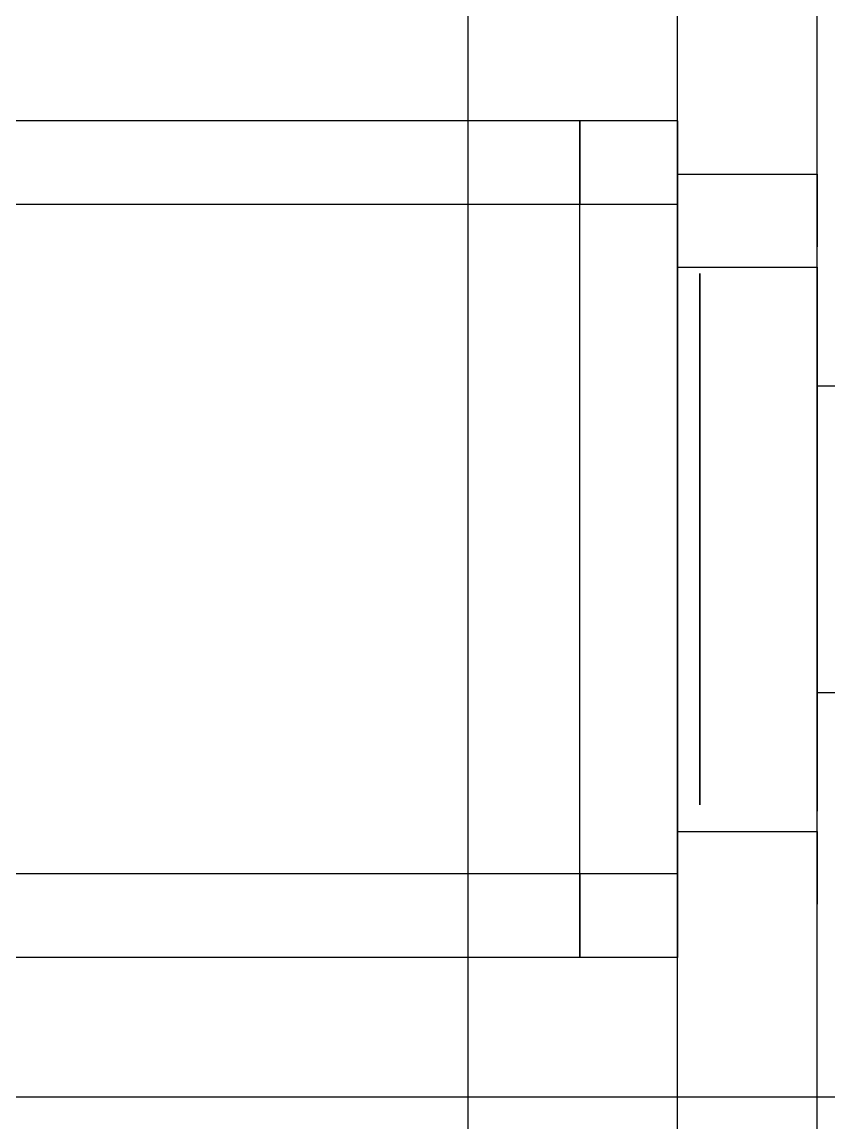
# Model space of a CAD drawing. Header units: millimetres. Extents: x -201 to 3037, y -406 to 3230.
# Drawn here: x 78 to 135.9, y 2058.1 to 2137.1 of the extents above; entities that cross this region are included whole.
import ezdxf

# ---------------------------------------------------------------- set-up
doc = ezdxf.new("R2010")
doc.units = ezdxf.units.MM
doc.layers.add('HIDDEN', color=8, linetype='Continuous')
doc.layers.add('VISIBLE', color=7, linetype='Continuous')

msp = doc.modelspace()

# ---------------------------------------------------------------- linework, layer by layer
at = {"layer": 'HIDDEN'}
for points in [[(110, 2055), (110, 2145)], [(125, 2055), (125, 2145)], [(135, 2055), (135, 2145)], [(118, 2130), (45, 2130)], [(110, 2070), (110, 2130)], [(125, 2130), (118, 2130)], [(125, 2130), (118, 2130)], [(118, 2124), (118, 2130)], [(125, 2130), (118, 2130)], [(118, 2124), (118, 2130)], [(118, 2130), (118, 2124)], [(125, 2130), (125, 2124)], [(125, 2124), (125, 2130)], [(125, 2124), (125, 2130)], [(125, 2124), (125, 2130)], [(125, 2126.17), (125, 2126.105), (125, 2125.913), (125, 2125.603), (125, 2125.191), (125, 2124.698), (125, 2124.149), (125, 2123.57), (125, 2122.991), (125, 2122.442), (125, 2121.949), (125, 2121.537), (125, 2121.227), (125, 2121.035), (125, 2120.97)], [(125, 2120.97), (125, 2121.035), (125, 2121.227), (125, 2121.537), (125, 2121.949), (125, 2122.442), (125, 2122.991), (125, 2123.57), (125, 2124.149), (125, 2124.698), (125, 2125.191), (125, 2125.603), (125, 2125.913), (125, 2126.105), (125, 2126.17)], [(125, 2126.17), (125, 2126.105), (125, 2125.913), (125, 2125.603), (125, 2125.191), (125, 2124.698), (125, 2124.149), (125, 2123.57), (125, 2122.991), (125, 2122.442), (125, 2121.949), (125, 2121.537), (125, 2121.227), (125, 2121.035), (125, 2120.97)], [(125, 2120.97), (125, 2121.035), (125, 2121.227), (125, 2121.537), (125, 2121.949), (125, 2122.442), (125, 2122.991), (125, 2123.57), (125, 2124.149), (125, 2124.698), (125, 2125.191), (125, 2125.603), (125, 2125.913), (125, 2126.105), (125, 2126.17)], [(125, 2126.17), (135, 2126.17)], [(125, 2126.17), (135, 2126.17)], [(125, 2123.57), (125, 2124.698), (125, 2125.603), (125, 2126.105), (125, 2126.105), (125, 2125.603), (125, 2124.698), (125, 2123.57), (125, 2122.442), (125, 2121.537), (125, 2121.035), (125, 2121.035), (125, 2121.537), (125, 2122.442), (125, 2123.57)], [(125, 2123.57), (125, 2124.698), (125, 2125.603), (125, 2126.105), (125, 2126.105), (125, 2125.603), (125, 2124.698), (125, 2123.57), (125, 2122.442), (125, 2121.537), (125, 2121.035), (125, 2121.035), (125, 2121.537), (125, 2122.442), (125, 2123.57)], [(135, 2126.17), (135, 2126.105), (135, 2125.913), (135, 2125.603), (135, 2125.191), (135, 2124.698), (135, 2124.149), (135, 2123.57), (135, 2122.991), (135, 2122.442), (135, 2121.949), (135, 2121.537), (135, 2121.227), (135, 2121.035), (135, 2120.97)], [(135, 2120.97), (135, 2121.035), (135, 2121.227), (135, 2121.537), (135, 2121.949), (135, 2122.442), (135, 2122.991), (135, 2123.57), (135, 2124.149), (135, 2124.698), (135, 2125.191), (135, 2125.603), (135, 2125.913), (135, 2126.105), (135, 2126.17)], [(135, 2126.17), (135, 2126.105), (135, 2125.913), (135, 2125.603), (135, 2125.191), (135, 2124.698), (135, 2124.149), (135, 2123.57), (135, 2122.991), (135, 2122.442), (135, 2121.949), (135, 2121.537), (135, 2121.227), (135, 2121.035), (135, 2120.97)], [(135, 2120.97), (135, 2121.035), (135, 2121.227), (135, 2121.537), (135, 2121.949), (135, 2122.442), (135, 2122.991), (135, 2123.57), (135, 2124.149), (135, 2124.698), (135, 2125.191), (135, 2125.603), (135, 2125.913), (135, 2126.105), (135, 2126.17)], [(118, 2124), (45, 2124)], [(118, 2076), (118, 2124)], [(125, 2124), (118, 2124)], [(125, 2124), (125, 2076)], [(125, 2076), (125, 2124)], [(125, 2119.5), (125, 2119.011), (125, 2117.569), (125, 2115.246), (125, 2112.158), (125, 2108.461), (125, 2104.339), (125, 2100), (125, 2095.661), (125, 2091.539), (125, 2087.842), (125, 2084.754), (125, 2082.431), (125, 2080.989), (125, 2080.5)], [(125, 2080.5), (125, 2080.989), (125, 2082.431), (125, 2084.754), (125, 2087.842), (125, 2091.539), (125, 2095.661), (125, 2100), (125, 2104.339), (125, 2108.461), (125, 2112.158), (125, 2115.246), (125, 2117.569), (125, 2119.011), (125, 2119.5)], [(125, 2119.5), (135, 2119.5)], [(135, 2119.5), (135, 2119.011), (135, 2117.569), (135, 2115.246), (135, 2112.158), (135, 2108.461), (135, 2104.339), (135, 2100), (135, 2095.661), (135, 2091.539), (135, 2087.842), (135, 2084.754), (135, 2082.431), (135, 2080.989), (135, 2080.5)], [(135, 2080.5), (135, 2080.989), (135, 2082.431), (135, 2084.754), (135, 2087.842), (135, 2091.539), (135, 2095.661), (135, 2100), (135, 2104.339), (135, 2108.461), (135, 2112.158), (135, 2115.246), (135, 2117.569), (135, 2119.011), (135, 2119.5)], [(125, 2100), (125, 2102.133), (125, 2104.239), (125, 2106.292), (125, 2108.265), (125, 2110.135), (125, 2111.877), (125, 2113.47), (125, 2114.894), (125, 2116.13), (125, 2117.163), (125, 2117.981), (125, 2118.572), (125, 2118.93), (125, 2119.05)], [(125, 2119.05), (125, 2118.572), (125, 2117.163), (125, 2114.894), (125, 2111.877), (125, 2108.265), (125, 2104.239), (125, 2100), (125, 2095.761), (125, 2091.735), (125, 2088.123), (125, 2085.106), (125, 2082.837), (125, 2081.428), (125, 2080.95)], [(126.6, 2100), (126.6, 2102.133), (126.6, 2104.239), (126.6, 2106.292), (126.6, 2108.265), (126.6, 2110.135), (126.6, 2111.877), (126.6, 2113.47), (126.6, 2114.894), (126.6, 2116.13), (126.6, 2117.163), (126.6, 2117.981), (126.6, 2118.572), (126.6, 2118.93), (126.6, 2119.05)], [(126.6, 2119.05), (126.6, 2118.572), (126.6, 2117.163), (126.6, 2114.894), (126.6, 2111.877), (126.6, 2108.265), (126.6, 2104.239), (126.6, 2100), (126.6, 2095.761), (126.6, 2091.735), (126.6, 2088.123), (126.6, 2085.106), (126.6, 2082.837), (126.6, 2081.428), (126.6, 2080.95)], [(135, 2100), (135, 2101.232), (135, 2102.448), (135, 2103.633), (135, 2104.773), (135, 2105.852), (135, 2106.858), (135, 2107.778), (135, 2108.6), (135, 2109.314), (135, 2109.911), (135, 2110.383), (135, 2110.724), (135, 2110.931), (135, 2111)], [(135, 2111), (135, 2110.724), (135, 2109.911), (135, 2108.6), (135, 2106.858), (135, 2104.773), (135, 2102.448), (135, 2100), (135, 2097.552), (135, 2095.227), (135, 2093.142), (135, 2091.4), (135, 2090.089), (135, 2089.276), (135, 2089)], [(126.6, 2100), (126.6, 2100.448), (126.6, 2100.89), (126.6, 2101.321), (126.6, 2101.736), (126.6, 2102.128), (126.6, 2102.494), (126.6, 2102.828), (126.6, 2103.127), (126.6, 2103.387), (126.6, 2103.604), (126.6, 2103.776), (126.6, 2103.9), (126.6, 2103.975), (126.6, 2104)], [(126.6, 2104), (126.6, 2103.9), (126.6, 2103.604), (126.6, 2103.127), (126.6, 2102.494), (126.6, 2101.736), (126.6, 2100.89), (126.6, 2100), (126.6, 2099.11), (126.6, 2098.264), (126.6, 2097.506), (126.6, 2096.873), (126.6, 2096.396), (126.6, 2096.1), (126.6, 2096)], [(135, 2100), (135, 2100.448), (135, 2100.89), (135, 2101.321), (135, 2101.736), (135, 2102.128), (135, 2102.494), (135, 2102.828), (135, 2103.127), (135, 2103.387), (135, 2103.604), (135, 2103.776), (135, 2103.9), (135, 2103.975), (135, 2104)], [(135, 2104), (135, 2103.9), (135, 2103.604), (135, 2103.127), (135, 2102.494), (135, 2101.736), (135, 2100.89), (135, 2100), (135, 2099.11), (135, 2098.264), (135, 2097.506), (135, 2096.873), (135, 2096.396), (135, 2096.1), (135, 2096)], [(125, 2080.95), (125, 2081.07), (125, 2081.428), (125, 2082.019), (125, 2082.837), (125, 2083.87), (125, 2085.106), (125, 2086.53), (125, 2088.123), (125, 2089.865), (125, 2091.735), (125, 2093.708), (125, 2095.761), (125, 2097.867), (125, 2100)], [(126.6, 2080.95), (126.6, 2081.07), (126.6, 2081.428), (126.6, 2082.019), (126.6, 2082.837), (126.6, 2083.87), (126.6, 2085.106), (126.6, 2086.53), (126.6, 2088.123), (126.6, 2089.865), (126.6, 2091.735), (126.6, 2093.708), (126.6, 2095.761), (126.6, 2097.867), (126.6, 2100)], [(126.6, 2096), (126.6, 2096.025), (126.6, 2096.1), (126.6, 2096.224), (126.6, 2096.396), (126.6, 2096.613), (126.6, 2096.873), (126.6, 2097.172), (126.6, 2097.506), (126.6, 2097.872), (126.6, 2098.264), (126.6, 2098.679), (126.6, 2099.11), (126.6, 2099.552), (126.6, 2100)], [(135, 2089), (135, 2089.069), (135, 2089.276), (135, 2089.617), (135, 2090.089), (135, 2090.686), (135, 2091.4), (135, 2092.222), (135, 2093.142), (135, 2094.148), (135, 2095.227), (135, 2096.367), (135, 2097.552), (135, 2098.768), (135, 2100)], [(135, 2096), (135, 2096.025), (135, 2096.1), (135, 2096.224), (135, 2096.396), (135, 2096.613), (135, 2096.873), (135, 2097.172), (135, 2097.506), (135, 2097.872), (135, 2098.264), (135, 2098.679), (135, 2099.11), (135, 2099.552), (135, 2100)], [(125, 2079.03), (125, 2078.965), (125, 2078.773), (125, 2078.463), (125, 2078.051), (125, 2077.558), (125, 2077.009), (125, 2076.43), (125, 2075.851), (125, 2075.302), (125, 2074.809), (125, 2074.397), (125, 2074.087), (125, 2073.895), (125, 2073.83)], [(125, 2073.83), (125, 2073.895), (125, 2074.087), (125, 2074.397), (125, 2074.809), (125, 2075.302), (125, 2075.851), (125, 2076.43), (125, 2077.009), (125, 2077.558), (125, 2078.051), (125, 2078.463), (125, 2078.773), (125, 2078.965), (125, 2079.03)], [(125, 2079.03), (125, 2078.965), (125, 2078.773), (125, 2078.463), (125, 2078.051), (125, 2077.558), (125, 2077.009), (125, 2076.43), (125, 2075.851), (125, 2075.302), (125, 2074.809), (125, 2074.397), (125, 2074.087), (125, 2073.895), (125, 2073.83)], [(125, 2073.83), (125, 2073.895), (125, 2074.087), (125, 2074.397), (125, 2074.809), (125, 2075.302), (125, 2075.851), (125, 2076.43), (125, 2077.009), (125, 2077.558), (125, 2078.051), (125, 2078.463), (125, 2078.773), (125, 2078.965), (125, 2079.03)], [(125, 2079.03), (135, 2079.03)], [(125, 2079.03), (135, 2079.03)], [(125, 2076.43), (125, 2077.558), (125, 2078.463), (125, 2078.965), (125, 2078.965), (125, 2078.463), (125, 2077.558), (125, 2076.43), (125, 2075.302), (125, 2074.397), (125, 2073.895), (125, 2073.895), (125, 2074.397), (125, 2075.302), (125, 2076.43)], [(125, 2076.43), (125, 2077.558), (125, 2078.463), (125, 2078.965), (125, 2078.965), (125, 2078.463), (125, 2077.558), (125, 2076.43), (125, 2075.302), (125, 2074.397), (125, 2073.895), (125, 2073.895), (125, 2074.397), (125, 2075.302), (125, 2076.43)], [(135, 2079.03), (135, 2078.965), (135, 2078.773), (135, 2078.463), (135, 2078.051), (135, 2077.558), (135, 2077.009), (135, 2076.43), (135, 2075.851), (135, 2075.302), (135, 2074.809), (135, 2074.397), (135, 2074.087), (135, 2073.895), (135, 2073.83)], [(135, 2073.83), (135, 2073.895), (135, 2074.087), (135, 2074.397), (135, 2074.809), (135, 2075.302), (135, 2075.851), (135, 2076.43), (135, 2077.009), (135, 2077.558), (135, 2078.051), (135, 2078.463), (135, 2078.773), (135, 2078.965), (135, 2079.03)], [(135, 2079.03), (135, 2078.965), (135, 2078.773), (135, 2078.463), (135, 2078.051), (135, 2077.558), (135, 2077.009), (135, 2076.43), (135, 2075.851), (135, 2075.302), (135, 2074.809), (135, 2074.397), (135, 2074.087), (135, 2073.895), (135, 2073.83)], [(135, 2073.83), (135, 2073.895), (135, 2074.087), (135, 2074.397), (135, 2074.809), (135, 2075.302), (135, 2075.851), (135, 2076.43), (135, 2077.009), (135, 2077.558), (135, 2078.051), (135, 2078.463), (135, 2078.773), (135, 2078.965), (135, 2079.03)], [(118, 2076), (45, 2076)], [(125, 2076), (118, 2076)], [(118, 2070), (118, 2076)], [(118, 2076), (118, 2070)], [(118, 2070), (118, 2076)], [(125, 2076), (125, 2070)], [(125, 2070), (125, 2076)], [(125, 2070), (125, 2076)], [(125, 2070), (125, 2076)], [(118, 2070), (45, 2070)], [(125, 2070), (118, 2070)], [(125, 2070), (118, 2070)], [(125, 2070), (118, 2070)], [(60, 2060), (540, 2060)], [(60, 2060), (540, 2060)], [(60, 2060), (540, 2060)], [(60, 2060), (540, 2060)]]:
    msp.add_lwpolyline(points, dxfattribs=at)
at = {"layer": 'VISIBLE'}
for points in [[(110, 2130), (110, 2145)], [(125, 2055), (125, 2145)], [(135, 2055), (135, 2145)], [(118, 2130), (70, 2130)], [(118, 2124), (118, 2130)], [(125, 2130), (118, 2130)], [(118, 2124), (70, 2124)], [(125, 2124), (118, 2124)], [(118, 2076), (118, 2124)], [(135, 2111), (137, 2111)], [(135, 2089), (137, 2089)], [(118, 2076), (70, 2076)], [(125, 2076), (118, 2076)], [(118, 2070), (118, 2076)], [(118, 2070), (70, 2070)], [(110, 2055), (110, 2070)], [(125, 2070), (118, 2070)]]:
    msp.add_lwpolyline(points, dxfattribs=at)

doc.saveas('drawing.dxf')
